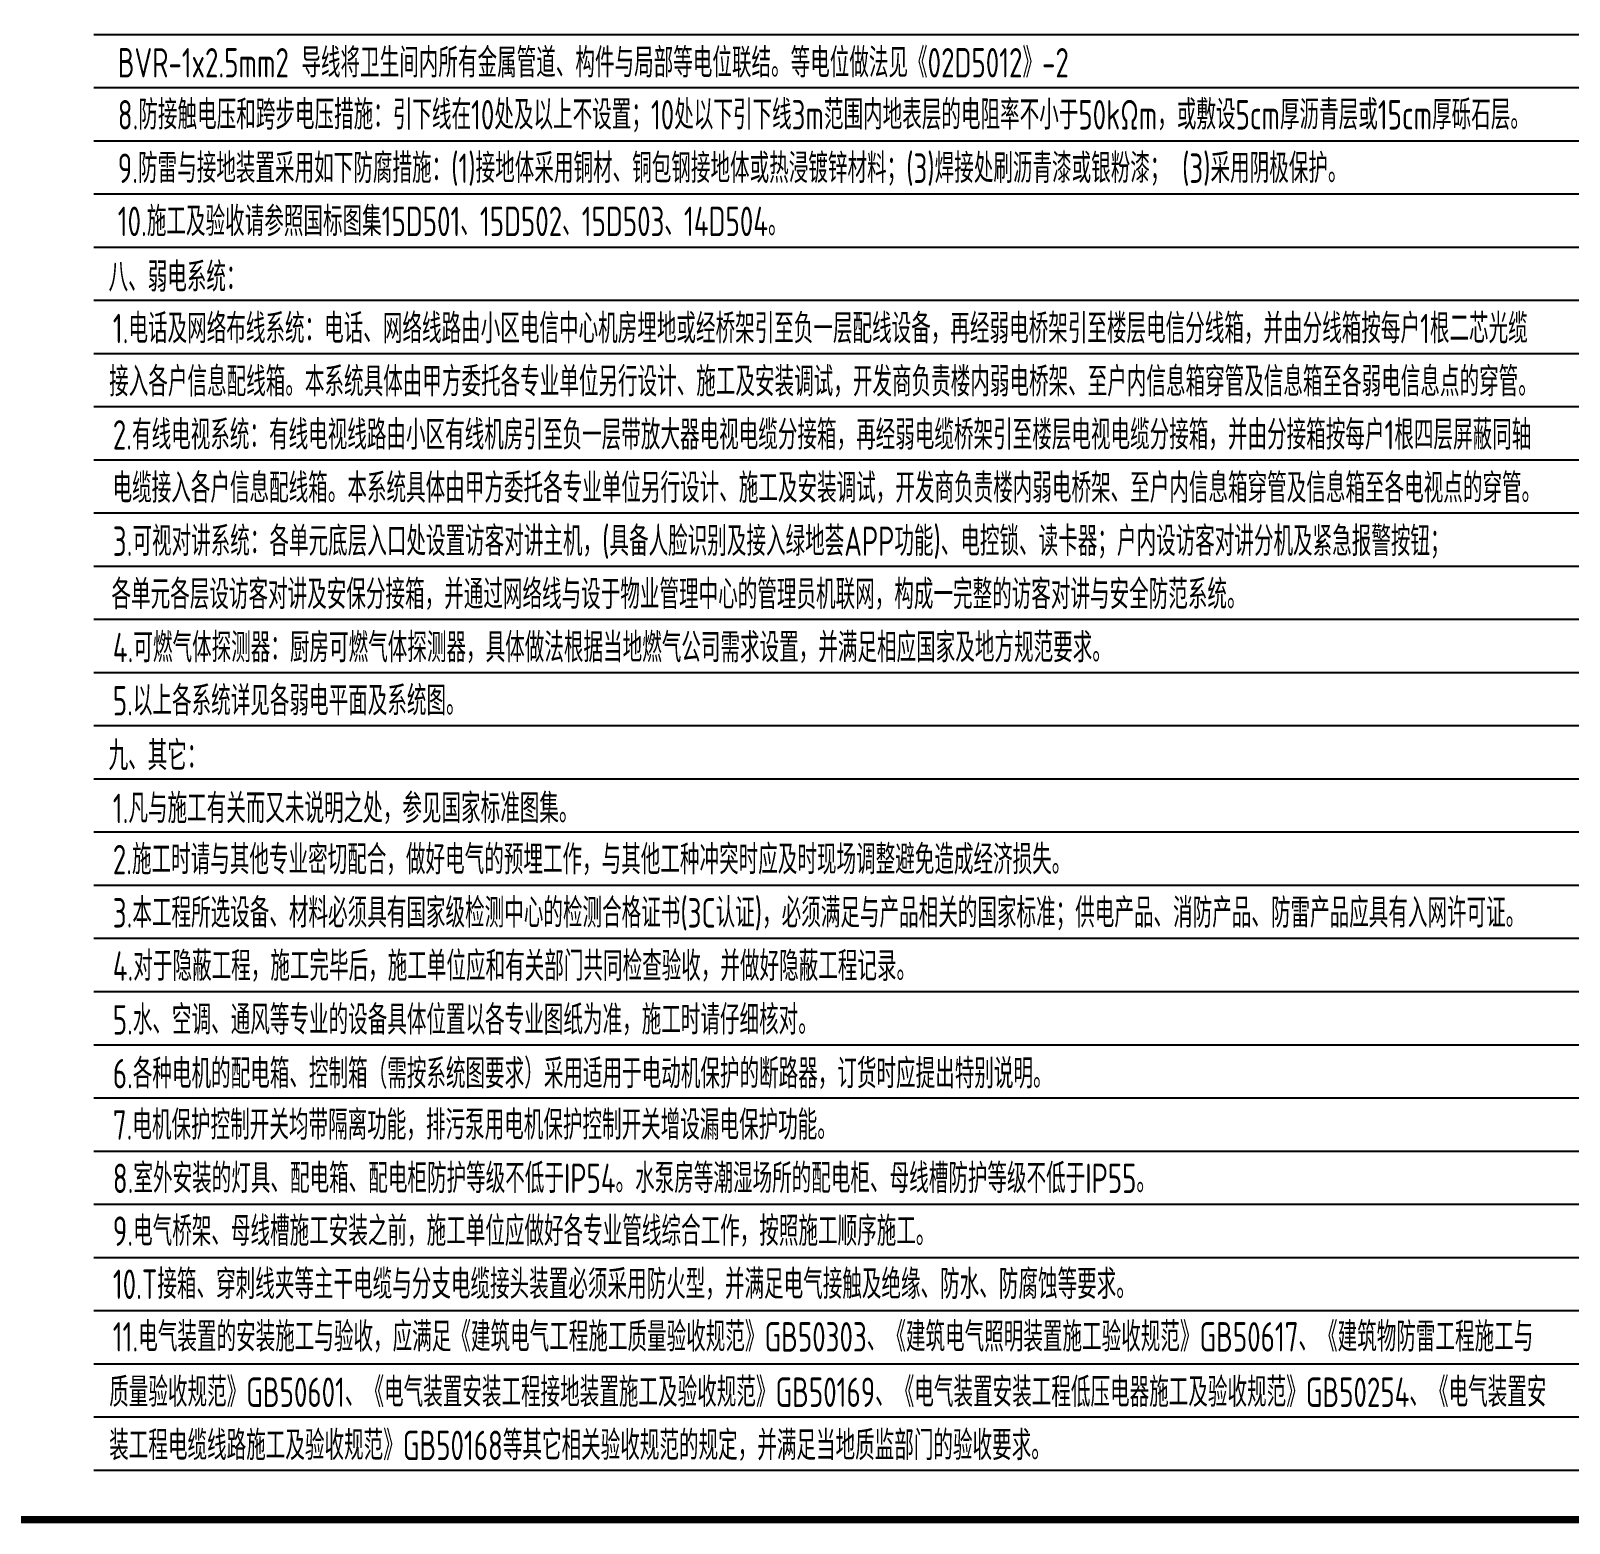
# Model space of a CAD drawing. Extents: x 3774419 to 4775970, y -926964 to 2266.
# Drawn here: x 3832305 to 3853216, y -629014 to -608738 of the extents above; entities that cross this region are included whole.
import ezdxf

# ---------------------------------------------------------------- set-up
doc = ezdxf.new("R2010")
doc.units = 0
doc.header["$LTSCALE"] = 1000
doc.header["$MEASUREMENT"] = 0
doc.layers.add('TEL_TEXT', color=7, linetype='CONTINUOUS')
doc.layers.add('图框', color=147, linetype='CONTINUOUS', lineweight=20)
doc.styles.add('TSSD_Dimension', font='Tssdeng.shx', dxfattribs={"width": 0.7, "bigfont": 'tssdchn.shx'})

msp = doc.modelspace()

# ---------------------------------------------------------------- linework, layer by layer
at = {"layer": 'TEL_TEXT', "color": 0}
for p, q in [((3833162.3, -608785.9), (3854532.4, -608785.9)), ((3833162.3, -609508.3), (3854532.4, -609508.3)), ((3833162.3, -610230.8), (3854532.4, -610230.8)), ((3833162.3, -610953.2), (3854532.4, -610953.2)), ((3833162.3, -611675.7), (3854532.4, -611675.7)), ((3833162.3, -612398.1), (3854532.4, -612398.1)), ((3833162.3, -613120.6), (3854532.4, -613120.6)), ((3833162.3, -613843.1), (3854532.4, -613843.1)), ((3833162.3, -614565.5), (3854532.4, -614565.5)), ((3833162.3, -615288), (3854532.4, -615288)), ((3833162.3, -616010.4), (3854532.4, -616010.4)), ((3833162.3, -616732.9), (3854532.4, -616732.9)), ((3833162.3, -617455.3), (3854532.4, -617455.3)), ((3833162.3, -618177.8), (3854532.4, -618177.8)), ((3833162.3, -618900.2), (3854532.4, -618900.2)), ((3833162.3, -619622.7), (3854532.4, -619622.7)), ((3833162.3, -620345.1), (3854532.4, -620345.1)), ((3833162.3, -621067.6), (3854532.4, -621067.6)), ((3833162.3, -621790.1), (3854532.4, -621790.1)), ((3833162.3, -622512.5), (3854532.4, -622512.5)), ((3833162.3, -623235), (3854532.4, -623235)), ((3833162.3, -623957.4), (3854532.4, -623957.4)), ((3833162.3, -624679.9), (3854532.4, -624679.9)), ((3833162.3, -625402.3), (3854532.4, -625402.3)), ((3833162.3, -626124.8), (3854532.4, -626124.8)), ((3833162.3, -626847.2), (3854532.4, -626847.2)), ((3833162.3, -627569.7), (3854532.4, -627569.7)), ((3833162.3, -628292.2), (3854532.4, -628292.2))]:
    msp.add_line(p, q, dxfattribs=at)
at = {"layer": '图框', "const_width": 100}
msp.add_lwpolyline([(3806917.5, -628963.9), (3862817.5, -628963.9), (3862817.5, -588963.9), (3806917.5, -588963.9)], close=True, dxfattribs=at)

# ---------------------------------------------------------------- texts
at = {"layer": 'TEL_TEXT', "style": 'TSSD_Dimension', "width": 0.7}
for s, p in [('BVR-1x2.5mm2 导线将卫生间内所有金属管道、构件与局部等电位联结。等电位做法见《02D5012》-2', (3833487, -609372.2)), ('8.防接触电压和跨步电压措施：引下线在10处及以上不设置；10处以下引下线3m范围内地表层的电阻率不小于50kΩm，或敷设5cm厚沥青层或15cm厚砾石层。', (3833487, -610079)), ('9.防雷与接地装置采用如下防腐措施：(1)接地体采用铜材、铜包钢接地体或热浸镀锌材料；(3)焊接处刷沥青漆或银粉漆； (3)采用阴极保护。', (3833487, -610804.9)), ('10.施工及验收请参照国标图集15D501、15D502、15D503、14D504。', (3833487, -611527.4)), ('八、弱电系统：', (3833362.2, -612283.6)), ('1.电话及网络布线系统：电话、网络线路由小区电信中心机房埋地或经桥架引至负一层配线设备，再经弱电桥架引至楼层电信分线箱，并由分线箱按每户1根二芯光缆', (3833419.8, -612982.7)), ('接入各户信息配线箱。本系统具体由甲方委托各专业单位另行设计、施工及安装调试，开发商负责楼内弱电桥架、至户内信息箱穿管及信息箱至各弱电信息点的穿管。', (3833370.7, -613705.1)), ('2.有线电视系统：有线电视线路由小区有线机房引至负一层带放大器电视电缆分接箱，再经弱电缆桥架引至楼层电视电缆分接箱，并由分接箱按每户1根四层屏蔽同轴', (3833419.8, -614427.6)), ('电缆接入各户信息配线箱。本系统具体由甲方委托各专业单位另行设计、施工及安装调试，开发商负责楼内弱电桥架、至户内信息箱穿管及信息箱至各电视点的穿管。', (3833416.3, -615150)), ('3.可视对讲系统：各单元底层入口处设置访客对讲主机，(具备人脸识别及接入绿地荟APP功能)、电控锁、读卡器；户内设访客对讲分机及紧急报警按钮；', (3833419.8, -615872.5)), ('各单元各层设访客对讲及安保分接箱，并通过网络线与设于物业管理中心的管理员机联网，构成一完整的访客对讲与安全防范系统。', (3833402.2, -616594.9)), ('4.可燃气体探测器：厨房可燃气体探测器，具体做法根据当地燃气公司需求设置，并满足相应国家及地方规范要求。', (3833419.8, -617317.4)), ('5.以上各系统详见各弱电平面及系统图。', (3833419.8, -618039.9)), ('九、其它：', (3833362.2, -618785.7)), ('1.凡与施工有关而又未说明之处，参见国家标准图集。', (3833419.3, -619502.8)), ('2.施工时请与其他专业密切配合，做好电气的预埋工作，与其他工种冲突时应及时现场调整避免造成经济损失。', (3833419.3, -620198)), ('3.本工程所选设备、材料必须具有国家级检测中心的检测合格证书(3C认证)，必须满足与产品相关的国家标准；供电产品、消防产品、防雷产品应具有入网许可证。', (3833419.3, -620921.9)), ('4.对于隐蔽工程，施工完毕后，施工单位应和有关部门共同检查验收，并做好隐蔽工程记录。', (3833419.3, -621645.5)), ('5.水、空调、通风等专业的设备具体位置以各专业图纸为准，施工时请仔细核对。', (3833419.3, -622375.7)), ('6.各种电机的配电箱、控制箱（需按系统图要求）采用适用于电动机保护的断路器，订货时应提出特别说明。', (3833419.8, -623105.8)), ('7.电机保护控制开关均带隔离功能，排污泵用电机保护控制开关增设漏电保护功能。', (3833419.8, -623803.6)), ('8.室外安装的灯具、配电箱、配电柜防护等级不低于IP54。水泵房等潮湿场所的配电柜、母线槽防护等级不低于IP55。', (3833419.8, -624528.5)), ('9.电气桥架、母线槽施工安装之前，施工单位应做好各专业管线综合工作，按照施工顺序施工。', (3833419.8, -625245.9)), ('10.T接箱、穿刺线夹等主干电缆与分支电缆接头装置必须采用防火型，并满足电气接触及绝缘、防水、防腐蚀等要求。', (3833419.8, -625967.1)), ('11.电气装置的安装施工与验收，应满足《建筑电气工程施工质量验收规范》GB50303、《建筑电气照明装置施工验收规范》GB50617、《建筑物防雷工程施工与', (3833419.3, -626682.1)), ('质量验收规范》GB50601、《电气装置安装工程接地装置施工及验收规范》GB50169、《电气装置安装工程低压电器施工及验收规范》GB50254、《电气装置安', (3833371, -627434.2)), ('装工程电缆线路施工及验收规范》GB50168等其它相关验收规范的规定，并满足当地质监部门的验收要求。', (3833371, -628156.6))]:
    msp.add_text(s, height=400, dxfattribs=at).set_placement(p)

doc.saveas('drawing.dxf')
